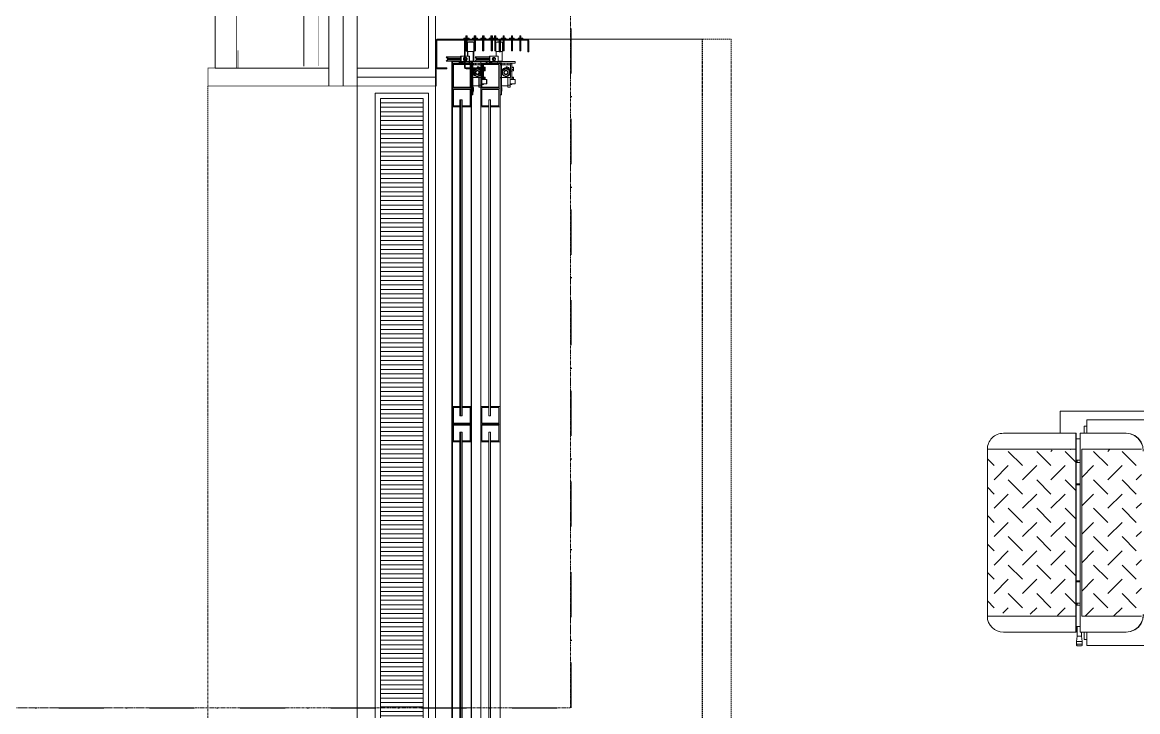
# Model space of a CAD drawing. Extents: x -1133 to 23780, y -1311 to 8245.
# Drawn here: x 1068.3 to 1382, y 3583.9 to 3777.9 of the extents above; entities that cross this region are included whole.
import ezdxf

# ---------------------------------------------------------------- set-up
doc = ezdxf.new("R2010")
doc.units = 0
doc.header["$MEASUREMENT"] = 0
for name, pattern in [('DASHDOT', [25.4, 12.7, -6.35, 0, -6.35]), ('DASHDOT2', [0.5, 0.25, -0.125, 0, -0.125]), ('DOT2', [0.125, 0, -0.125])]:
    doc.linetypes.add(name, pattern=pattern)
doc.layers.get('0').update_dxf_attribs({"color": 9, "lineweight": 9})
for name, color, linetype, lineweight in [('00', 9, 'Continuous', 9), ('06D', 9, 'Continuous', 9), ('10', 9, 'Continuous', 9), ('14', 9, 'Continuous', 9), ('15', 9, 'Continuous', 9), ('20', 9, 'DOT2', 9), ('24', 9, 'DASHDOT2', 9), ('32-ekipman', 9, 'Continuous', 9), ('33', 9, 'BATTING', 9), ('35', 9, 'Continuous', 9), ('40', 9, 'Continuous', 9), ('40B', 9, 'Continuous', 9), ('E-KABLO', 7, 'Continuous', 30)]:
    doc.layers.add(name, color=color, linetype=linetype, lineweight=lineweight)
doc.linetypes.add('BATTING', pattern='A,0.0001,-0.1,[134,ltypeshp.shx,S=0.1,R=0,X=-0.1,Y=0],-0.2,[134,ltypeshp.shx,S=0.1,R=180,X=0.1,Y=0],-0.1', length=0.4001)

# ---------------------------------------------------------------- blocks, each defined once
blk = doc.blocks.new('A$C0F1C398A')
for p, q in [((100.63, 20.5), (100.63, 505.5)), ((166.63, 28), (166.63, 498)), ((103.13, 28), (103.13, 181.93)), ((111.38, 43.37), (111.38, 26.58)), ((115.98, 41.9), (111.98, 37.9)), ((118.51, 43.37), (119.98, 41.9)), ((123.98, 41.9), (119.98, 37.9)), ((126.51, 43.37), (127.98, 41.9)), ((127.98, 37.9), (131.98, 41.9)), ((134.51, 43.37), (135.98, 41.9)), ((139.98, 41.9), (135.98, 37.9)), ((142.51, 43.37), (143.98, 41.9)), ((147.98, 41.9), (143.98, 37.9)), ((150.51, 43.37), (151.98, 41.9)), ((155.98, 41.9), (151.98, 37.9)), ((158.38, 26.58), (158.38, 43.37)), ((106.88, 26.13), (106.88, 38.93)), ((115.98, 37.9), (119.98, 33.9)), ((123.98, 37.9), (127.98, 33.9)), ((131.98, 37.9), (135.98, 33.9)), ((139.98, 37.9), (143.98, 33.9)), ((147.98, 37.9), (151.98, 33.9)), ((155.98, 37.9), (158.38, 35.49)), ((162.71, 40.21), (162.88, 38.93)), ((162.88, 38.93), (162.88, 26.13)), ((111.38, 34.49), (111.98, 33.9)), ((115.98, 33.9), (111.98, 29.9)), ((123.98, 33.9), (119.98, 29.9)), ((127.98, 29.9), (131.98, 33.9)), ((139.98, 33.9), (135.98, 29.9)), ((147.98, 33.9), (143.98, 29.9)), ((155.98, 33.9), (151.98, 29.9)), ((115.98, 29.9), (119.3, 26.58)), ((123.98, 29.9), (127.3, 26.58)), ((131.98, 29.9), (135.3, 26.58)), ((139.98, 29.9), (143.3, 26.58)), ((147.98, 29.9), (151.3, 26.58)), ((155.98, 29.9), (158.38, 27.49)), ((106.88, 28), (103.13, 28)), ((104.88, 27.2), (104.88, 28)), ((106.88, 27.2), (104.88, 27.2)), ((162.88, 26.13), (106.88, 26.13)), ((108.48, 26.13), (108.48, 25)), ((111.38, 26.58), (158.38, 26.58)), ((114.48, 26.13), (114.48, 25)), ((114.48, 25.3), (115.08, 25.3)), ((115.08, 26.13), (115.08, 25)), ((121.08, 26.13), (121.08, 25)), ((121.08, 25.3), (121.38, 25.3)), ((121.38, 26.13), (121.38, 25)), ((148.38, 26.13), (148.38, 25)), ((148.38, 25.3), (148.68, 25.3)), ((148.68, 25), (148.68, 26.13)), ((154.68, 25), (154.68, 26.13)), ((154.68, 25.3), (155.28, 25.3)), ((155.28, 26.13), (155.28, 25)), ((161.28, 26.13), (161.28, 25)), ((161.28, 25.3), (163.97, 25.3)), ((166.63, 28), (162.88, 28)), ((164.88, 27.2), (162.88, 27.2)), ((162.88, 26.51), (163.97, 26.51)), ((165.47, 26.7), (163.97, 26.51)), ((163.97, 25.3), (163.97, 26.51)), ((163.97, 25.3), (165.47, 25.1)), ((164.88, 28), (164.88, 27.2)), ((165.47, 26.7), (166.47, 26.7)), ((165.47, 25.1), (165.47, 26.7)), ((165.47, 25.1), (166.47, 25.1)), ((166.27, 26.5), (166.27, 25.3)), ((166.67, 25.3), (166.67, 26.5)), ((162.88, 25), (106.88, 25)), ((106.88, 25), (106.88, 24.92)), ((106.88, 25), (106.88, 4.5)), ((162.88, 24.9), (106.88, 24.9)), ((111.38, 24.9), (111.38, 0)), ((111.45, 23.29), (111.45, 23.35)), ((115.08, 25.01), (111.98, 21.9)), ((123.07, 25), (119.98, 21.9)), ((127.98, 21.9), (131.07, 25)), ((139.07, 25), (135.98, 21.9)), ((147.07, 25), (143.98, 21.9)), ((155.07, 25), (151.98, 21.9)), ((158.32, 23.35), (158.32, 23.29)), ((158.38, 0), (158.38, 24.9)), ((162.88, 25), (162.88, 24.92)), ((162.88, 4.5), (162.88, 24.9)), ((106.88, 20.5), (100.63, 20.5)), ((115.98, 21.9), (119.98, 17.9)), ((123.98, 21.9), (127.98, 17.9)), ((131.98, 21.9), (135.98, 17.9)), ((139.98, 21.9), (143.98, 17.9)), ((147.98, 21.9), (151.98, 17.9)), ((155.98, 21.9), (158.16, 19.72)), ((111.67, 18.21), (111.98, 17.9)), ((115.98, 17.9), (111.98, 13.9)), ((123.98, 17.9), (119.98, 13.9)), ((127.98, 13.9), (131.98, 17.9)), ((139.98, 17.9), (135.98, 13.9)), ((147.98, 17.9), (143.98, 13.9)), ((155.98, 17.9), (151.98, 13.9)), ((115.98, 13.9), (119.98, 9.9)), ((123.98, 13.9), (127.98, 9.9)), ((131.98, 13.9), (135.98, 9.9)), ((139.98, 13.9), (143.98, 9.9)), ((147.98, 13.9), (151.98, 9.9)), ((155.98, 13.9), (157.83, 12.05)), ((115.98, 9.9), (111.98, 5.9)), ((123.98, 9.9), (119.98, 5.9)), ((127.98, 5.9), (131.98, 9.9)), ((139.98, 9.9), (135.98, 5.9)), ((147.98, 9.9), (143.98, 5.9)), ((155.98, 9.9), (151.98, 5.9)), ((115.98, 5.9), (119.98, 1.9)), ((123.98, 5.9), (127.98, 1.9)), ((131.98, 5.9), (135.98, 1.9)), ((139.98, 5.9), (143.98, 1.9)), ((147.98, 5.9), (151.98, 1.9)), ((155.98, 5.9), (157.5, 4.38)), ((111.38, 0), (158.38, 0)), ((115.98, 1.9), (114.07, 0)), ((123.98, 1.9), (122.07, 0)), ((130.07, 0), (131.98, 1.9)), ((139.98, 1.9), (138.07, 0)), ((147.98, 1.9), (146.07, 0)), ((155.98, 1.9), (154.07, 0))]:
    blk.add_line(p, q)
for points in [[(157.88, 43.95), (159.18, 43.78), (160.38, 43.29), (161.42, 42.5), (162.21, 41.48), (162.71, 40.3), (162.88, 39.02)], [(106.88, 38.93), (107.05, 40.21), (107.55, 41.4), (108.35, 42.42), (109.38, 43.2), (110.59, 43.69), (111.88, 43.86)], [(106.88, 39.02), (107.05, 40.3), (107.55, 41.48), (108.35, 42.5), (109.38, 43.29), (110.59, 43.78)], [(157.88, 43.86), (159.18, 43.69), (160.38, 43.2), (161.42, 42.42), (162.21, 41.4), (162.71, 40.21)]]:
    blk.add_lwpolyline(points)
for centre, radius, start, end in [((166.47, 26.5), 0.2, 0, 180), ((166.47, 25.3), 0.2, 180, 0), ((111.38, 4.5), 4.5, 180, 270), ((158.38, 4.5), 4.5, 270, 0)]:
    blk.add_arc(centre, radius, start, end)
blk = doc.blocks.new('p-mek. tesisat-zemin')
at = {"layer": '40', "rotation": 270}
blk.add_blockref('A$C0F1C398A', (-16.5, 95.13), dxfattribs=at)
blk = doc.blocks.new('p-ızgara 1')
h = blk.add_hatch()
h.set_pattern_fill('ANSI31', color=256, scale=10, angle=225, style=0)
h.set_pattern_definition([(270, (-1308.5183, 1064.6868), (1.25, -4e-16), [])])
h.paths.add_polyline_path([(1.5, 13.5), (1.5, 1.5), (394.5, 1.5), (394.5, 13.5)])
for points in [[(0, 15), (0, 0), (396, 0), (396, 15)], [(1.5, 13.5), (1.5, 1.5), (394.5, 1.5), (394.5, 13.5)]]:
    blk.add_lwpolyline(points, close=True)
blk = doc.blocks.new('p-seksiyonel kapı profil')
for p, q in [((-13.26, 6.34), (-13.5, 6.34)), ((-13.5, 3.27), (-13.5, 6.34)), ((-13.5, 6.34), (-13.5, 5.67)), ((-13.5, 6.34), (-13.5, 6.34)), ((-13.26, 3.27), (-13.26, 6.34)), ((-13.02, 6.82), (-13.03, 6.82)), ((-13.02, 6.58), (-13.02, 6.82)), ((-13.02, 6.82), (4.13, 6.82)), ((-13.02, 6.58), (4.13, 6.58)), ((-11.79, 6.84), (-11.79, 7.08)), ((-11.25, 7.08), (-11.79, 7.08)), ((-11.79, 6.84), (-11.28, 6.84)), ((-11.28, 7.76), (-11.28, 7.08)), ((-11.28, 7.76), (-11.25, 7.76)), ((-11.25, 7.76), (-10.99, 7.76)), ((-11.25, 7.53), (-11.25, 7.76)), ((-11.25, 7.53), (-10.99, 7.53)), ((-11.25, 6.82), (-11.25, 7.53)), ((-11.25, 6.58), (-11.25, 3.51)), ((-11.01, 6.58), (-11.01, 3.51)), ((-10.99, 7.53), (-10.99, 7.76)), ((-10.99, 7.53), (-10.99, 6.84)), ((-10.71, 7.08), (-10.99, 7.08)), ((-10.71, 6.84), (-10.99, 6.84)), ((-10.71, 6.84), (-10.71, 7.08)), ((-10.71, 7.08), (-10.48, 7.08)), ((-10.71, 6.84), (-10.48, 6.84)), ((-10.48, 7.08), (-10.48, 6.84)), ((-9.42, 6.84), (-9.42, 7.08)), ((-8.89, 7.08), (-9.42, 7.08)), ((-9.42, 6.84), (-8.92, 6.84)), ((-8.92, 7.76), (-8.92, 7.08)), ((-8.92, 7.76), (-8.89, 7.76)), ((-8.89, 7.76), (-8.62, 7.76)), ((-8.89, 7.53), (-8.89, 7.76)), ((-8.89, 7.53), (-8.62, 7.53)), ((-8.89, 6.82), (-8.89, 7.53)), ((-8.89, 6.58), (-8.89, 3.51)), ((-8.65, 6.58), (-8.65, 3.51)), ((-8.62, 7.53), (-8.62, 7.76)), ((-8.62, 7.53), (-8.62, 6.84)), ((-8.35, 7.08), (-8.62, 7.08)), ((-8.35, 6.84), (-8.62, 6.84)), ((-8.35, 6.84), (-8.35, 7.08)), ((-8.35, 7.08), (-8.12, 7.08)), ((-8.35, 6.84), (-8.12, 6.84)), ((-8.12, 7.08), (-8.12, 6.84)), ((-7.06, 6.84), (-7.06, 7.08)), ((-6.53, 7.08), (-7.06, 7.08)), ((-7.06, 6.84), (-6.56, 6.84)), ((-6.56, 7.76), (-6.56, 7.08)), ((-6.56, 7.76), (-6.53, 7.76)), ((-6.53, 7.76), (-6.26, 7.76)), ((-6.53, 7.53), (-6.53, 7.76)), ((-6.53, 7.53), (-6.26, 7.53)), ((-6.53, 6.82), (-6.53, 7.53)), ((-6.53, 6.58), (-6.53, 3.51)), ((-6.29, 6.58), (-6.29, 3.51)), ((-6.26, 7.53), (-6.26, 7.76)), ((-6.26, 7.53), (-6.26, 6.84)), ((-5.99, 7.08), (-6.26, 7.08)), ((-5.99, 6.84), (-6.26, 6.84)), ((-5.99, 6.84), (-5.99, 7.08)), ((-5.99, 7.08), (-5.76, 7.08)), ((-5.99, 6.84), (-5.76, 6.84)), ((-5.76, 7.08), (-5.76, 6.84)), ((-4.7, 6.84), (-4.7, 7.08)), ((-4.16, 7.08), (-4.7, 7.08)), ((-4.7, 6.84), (-4.19, 6.84)), ((-4.19, 7.76), (-4.19, 7.08)), ((-4.19, 7.76), (-4.16, 7.76)), ((-4.16, 7.76), (-3.9, 7.76)), ((-4.16, 7.53), (-4.16, 7.76)), ((-4.16, 7.53), (-3.9, 7.53)), ((-4.16, 6.82), (-4.16, 7.53)), ((-4.16, 6.58), (-4.16, 3.51)), ((-3.93, 6.58), (-3.93, 3.51)), ((-3.9, 7.53), (-3.9, 7.76)), ((-3.9, 7.53), (-3.9, 6.84)), ((-3.63, 7.08), (-3.9, 7.08)), ((-3.63, 6.84), (-3.9, 6.84)), ((-3.63, 6.84), (-3.63, 7.08)), ((-3.63, 7.08), (-3.39, 7.08)), ((-3.63, 6.84), (-3.39, 6.84)), ((-3.39, 7.08), (-3.39, 6.84)), ((4.13, 6.58), (4.13, 6.82)), ((4.37, 6.34), (4.6, 6.34)), ((4.37, 6.34), (4.37, -1.04)), ((4.6, 6.34), (4.6, -1.04)), ((-13.5, 5.67), (-13.5, 5.49)), ((-13.5, 5.67), (-13.5, 5.67)), ((-13.5, 5.49), (-13.5, 5.49)), ((-13.26, 3.27), (-13.5, 3.27)), ((-11.01, 3.51), (-11.25, 3.51)), ((-8.65, 3.51), (-8.89, 3.51)), ((-6.29, 3.51), (-6.53, 3.51)), ((-6.14, 5.99), (-6.14, 3.39)), ((-6.14, 5.99), (-4.25, 5.99)), ((-6.14, 3.39), (-4.25, 3.39)), ((-6.03, 3.39), (-6.03, 0.6)), ((-5.67, 6.04), (-5.72, 5.99)), ((-5.67, 6.04), (-5.53, 6.04)), ((-5.53, 6.04), (-4.73, 6.04)), ((-4.68, 5.99), (-4.73, 6.04)), ((-4.37, 2.07), (-4.37, 3.39)), ((-4.25, 3.39), (-4.25, 5.99)), ((-3.93, 3.51), (-4.16, 3.51)), ((-9.63, 0.12), (-9.63, 0.59)), ((-9.63, 0.59), (-5.32, 0.59)), ((-9.63, 0.12), (-5.85, 0.12)), ((-6.03, 0.6), (-5.77, 0.6)), ((-5.85, -0.36), (-5.85, 0.12)), ((-5.82, 0.15), (-5.82, -0.36)), ((-5.79, 0.6), (-5.79, 0.59)), ((-5.79, 0.12), (-5.79, 0.15)), ((-5.79, 0.12), (-5.32, 0.12)), ((-5.79, -0.13), (-5.79, 0.12)), ((-5.77, 0.6), (-4.85, 0.6)), ((-5.06, 0), (-5.41, 0)), ((-5.32, 0.12), (-5.32, 0.59)), ((-4.85, 0.59), (-5.32, 0.59)), ((-5.32, 0.12), (-5.32, 0)), ((-5.32, 0.12), (-0.24, 0.12)), ((-4.89, 0), (-5.06, 0)), ((-4.83, 0), (-4.89, 0)), ((-4.85, 2.07), (-4.85, 0.59)), ((-4.85, 2.07), (-2.52, 2.07)), ((-4.85, 0.59), (-3.19, 0.59)), ((-4.85, 0.59), (-4.85, 0.47)), ((-4.85, 0.47), (-3.19, 0.47)), ((-4.84, 0.4), (-4.85, 0.47)), ((-4.84, 0.34), (-4.84, 0.4)), ((-4.83, 0.28), (-4.84, 0.34)), ((-4.83, 0.22), (-4.83, 0.28)), ((-4.82, 0.18), (-4.83, 0.22)), ((-4.81, 0), (-4.83, 0)), ((-4.81, 0.15), (-4.82, 0.18)), ((-4.8, 0.12), (-4.81, 0.15)), ((-4.55, 0), (-4.81, 0)), ((-4.78, 0.12), (-4.8, 0.12)), ((-4.53, 0), (-4.55, 0)), ((-4.47, 0), (-4.53, 0)), ((-3.36, 0), (-4.47, 0)), ((-4.13, 1.38), (-4.15, 1.24)), ((-4.15, 1.24), (-4.13, 1.1)), ((-4.07, 1.51), (-4.13, 1.38)), ((-4.13, 1.1), (-4.07, 0.97)), ((-3.97, 1.61), (-4.07, 1.51)), ((-4.04, 1.38), (-4.07, 1.24)), ((-4.07, 1.24), (-4.04, 1.1)), ((-4.07, 0.97), (-3.97, 0.87)), ((-3.98, 1.51), (-4.04, 1.38)), ((-4.04, 1.1), (-3.98, 0.97)), ((-3.89, 1.61), (-3.98, 1.51)), ((-3.98, 0.97), (-3.89, 0.87)), ((-3.85, 1.68), (-3.97, 1.61)), ((-3.97, 0.87), (-3.85, 0.8)), ((-3.77, 1.68), (-3.89, 1.61)), ((-3.89, 0.87), (-3.77, 0.8)), ((-3.72, 1.71), (-3.85, 1.68)), ((-3.85, 0.8), (-3.72, 0.77)), ((-3.84, 1.65), (-3.63, 1.44)), ((-3.63, 1.04), (-3.83, 0.83)), ((-3.64, 1.71), (-3.77, 1.68)), ((-3.77, 0.8), (-3.64, 0.77)), ((-3.58, 1.7), (-3.72, 1.71)), ((-3.72, 0.77), (-3.58, 0.78)), ((-3.26, 1.44), (-3.63, 1.44)), ((-3.26, 1.04), (-3.63, 1.04)), ((-3.45, 1.65), (-3.58, 1.7)), ((-3.58, 0.78), (-3.45, 0.83)), ((-3.22, 1.24), (-3.55, 1.24)), ((-3.34, 1.56), (-3.45, 1.65)), ((-3.45, 0.83), (-3.34, 0.92)), ((-3.23, 0), (-3.36, 0)), ((-3.26, 1.45), (-3.34, 1.56)), ((-3.34, 0.92), (-3.26, 1.04)), ((-3.22, 1.31), (-3.26, 1.45)), ((-3.26, 1.04), (-3.22, 1.17)), ((-3.13, 0), (-3.23, 0)), ((-3.22, 1.17), (-3.22, 1.31)), ((-3.19, 0.59), (-2.52, 0.59)), ((-3.19, 0.59), (-3.19, 0.47)), ((-3.19, 0.47), (-3.16, 0.41)), ((-3.16, 0.41), (-3.07, 0.35)), ((-2.71, 0), (-3.13, 0)), ((-3.07, 0.35), (-2.93, 0.3)), ((-2.93, 0.3), (-2.74, 0.25)), ((-2.74, 0.25), (-2.5, 0.21)), ((-2.29, 0), (-2.71, 0)), ((-2.52, 2.07), (-2.52, 0.59)), ((-2.52, 2.07), (-2.44, 2.07)), ((-2.52, 0.59), (-2.5, 0.59)), ((-2.44, 0.59), (-2.5, 0.59)), ((-2.5, 0.59), (-2.5, 0.21)), ((-2.5, 0.21), (-2.49, 0.17)), ((-2.49, 0.17), (-2.48, 0.14)), ((-2.48, 0.14), (-2.46, 0.12)), ((-2.46, 0.12), (-2.45, 0.12)), ((-2.44, 2.07), (-2.44, 0.59)), ((1.61, 1.83), (-2.44, 1.83)), ((1.62, 1.8), (-2.44, 1.8)), ((1.27, 1.44), (-2.44, 1.44)), ((1.18, 1.24), (-2.44, 1.24)), ((1.26, 1.04), (-2.44, 1.04)), ((1.62, 0.68), (-2.44, 0.68)), ((1.61, 0.65), (-2.44, 0.65)), ((-2.44, 0.59), (-2.44, 0.12)), ((-2.01, 0.59), (-2.44, 0.59)), ((-2.19, 0), (-2.29, 0)), ((-2.06, 0), (-2.19, 0)), ((-1.64, 0), (-2.06, 0)), ((-2.01, 0.59), (-2.01, 0.12)), ((-2.01, 0.59), (0, 0.59)), ((-1.69, 0.65), (-1.74, 0.59)), ((-1.53, 0), (-1.64, 0)), ((-0.95, 0), (-1.53, 0)), ((-0.89, 0), (-0.95, 0)), ((-0.87, 0), (-0.89, 0)), ((-0.6, 0), (-0.87, 0)), ((-0.62, 0.59), (-0.68, 0.65)), ((-0.58, 0), (-0.6, 0)), ((-0.52, 0), (-0.58, 0)), ((-0.36, 0), (-0.52, 0)), ((0, 0), (-0.36, 0)), ((-0.24, 0.12), (-0.24, 0)), ((-0.24, 0.12), (0, 0.12)), ((0, 0.12), (0, 0.59)), ((0, 0), (0, 0)), ((1.62, 0.68), (1.26, 1.04)), ((1.27, 1.44), (1.62, 1.8)), ((-9.19, -1.11), (-9.22, -1.11)), ((-9.22, -1.18), (-9.22, -1.11)), ((-9.22, -1.18), (-9.19, -1.12)), ((-9.22, -1.2), (-9.22, -1.18)), ((-9.19, -1.41), (-9.22, -1.2)), ((-9.22, -1.65), (-9.22, -1.2)), ((-9.22, -1.65), (-9.19, -1.42)), ((-9.22, -1.68), (-9.22, -1.65)), ((-9.19, -1.88), (-9.22, -1.68)), ((-9.22, -2.05), (-9.22, -1.68)), ((-9.22, -2.05), (-9.19, -1.88)), ((-9.2, -2.05), (-9.22, -2.06)), ((-9.22, -2.06), (-9.22, -2.05)), ((-9.19, -1.07), (-9.19, -1.12)), ((-9.19, -1.07), (-8.74, -1.07)), ((-9.19, -1.12), (-9.19, -1.11)), ((-9.19, -1.12), (-9.19, -1.16)), ((-9.19, -1.16), (-9.19, -1.42)), ((-9.19, -1.16), (-8.74, -1.16)), ((-9.19, -1.42), (-9.19, -1.41)), ((-9.19, -1.42), (-9.19, -1.67)), ((-9.19, -1.67), (-8.74, -1.67)), ((-9.19, -1.67), (-9.19, -1.88)), ((-9.19, -2.09), (-9.19, -1.88)), ((-9.19, -1.88), (-9.19, -1.88)), ((-9.19, -2.09), (-8.74, -2.09)), ((-8.74, -0.14), (-8.27, -0.14)), ((-8.74, -2.18), (-8.74, -0.14)), ((-8.74, -4.56), (-8.74, -2.18)), ((-8.74, -2.18), (-8.39, -2.18)), ((-8.39, -0.36), (-5.79, -0.36)), ((-8.39, -0.36), (-8.39, -0.4)), ((-8.39, -3.93), (-8.39, -0.4)), ((-8.39, -0.4), (-5.79, -0.4)), ((-8.28, -1.86), (-8.31, -2.07)), ((-8.31, -2.07), (-8.31, -2.16)), ((-8.28, -2.14), (-8.31, -2.35)), ((-8.31, -2.35), (-8.31, -2.56)), ((-8.31, -2.56), (-8.29, -2.67)), ((-8.21, -1.66), (-8.28, -1.86)), ((-8.21, -1.94), (-8.28, -2.14)), ((-8.28, -2.72), (-8.28, -2.71)), ((-8.22, -2.92), (-8.28, -2.72)), ((-8.27, -0.36), (-8.27, -0.14)), ((-8.13, -2.35), (-8.24, -2.6)), ((-8.24, -2.67), (-8.13, -2.41)), ((-8.24, -2.67), (-8.24, -2.6)), ((-8.16, -2.79), (-8.24, -2.67)), ((-8, -3.26), (-8.22, -2.92)), ((-8.1, -1.47), (-8.21, -1.66)), ((-8.1, -1.75), (-8.21, -1.94)), ((-8.21, -2.45), (-8.19, -2.24)), ((-8.21, -2.48), (-8.19, -2.27)), ((-8.21, -2.45), (-8.21, -2.48)), ((-8.19, -2.24), (-8.13, -2.03)), ((-8.19, -2.27), (-8.13, -2.06)), ((-8.13, -2.91), (-8.17, -2.77)), ((-7.91, -3.15), (-8.16, -2.79)), ((-8.13, -2.03), (-8.02, -1.83)), ((-8.13, -2.06), (-8.02, -1.86)), ((-8.02, -2.1), (-8.13, -2.35)), ((-8.13, -2.41), (-8, -2.15)), ((-8.02, -3.11), (-8.13, -2.91)), ((-7.96, -1.31), (-8.1, -1.47)), ((-7.96, -1.59), (-8.1, -1.75)), ((-8.09, -2.53), (-8.08, -2.4)), ((-8.09, -2.66), (-8.09, -2.53)), ((-8.07, -2.79), (-8.09, -2.66)), ((-8.08, -2.4), (-8.05, -2.27)), ((-8.03, -2.91), (-8.07, -2.79)), ((-8.05, -2.27), (-8, -2.15)), ((-7.98, -3.03), (-8.03, -2.91)), ((-8.02, -1.83), (-7.88, -1.66)), ((-8.02, -1.86), (-7.88, -1.69)), ((-8, -2.07), (-8.02, -2.1)), ((-7.88, -3.27), (-8.02, -3.11)), ((-7.88, -1.8), (-8, -2.07)), ((-8, -2.15), (-7.94, -2.03)), ((-8, -2.15), (-7.99, -2.11)), ((-7.99, -2.11), (-7.87, -1.87)), ((-7.91, -3.15), (-7.98, -3.03)), ((-7.8, -1.17), (-7.96, -1.31)), ((-7.8, -1.45), (-7.96, -1.59)), ((-7.94, -2.03), (-7.86, -1.93)), ((-7.76, -1.55), (-7.88, -1.8)), ((-7.88, -1.66), (-7.78, -1.57)), ((-7.88, -1.69), (-7.81, -1.63)), ((-7.87, -1.87), (-7.76, -1.62)), ((-7.86, -1.93), (-7.77, -1.83)), ((-7.62, -1.06), (-7.8, -1.17)), ((-7.62, -1.34), (-7.8, -1.45)), ((-7.77, -1.83), (-7.67, -1.75)), ((-7.49, -1.52), (-7.76, -1.55)), ((-7.76, -1.62), (-7.76, -1.55)), ((-7.76, -1.62), (-7.48, -1.6)), ((-7.74, -1.54), (-7.71, -1.52)), ((-7.71, -1.52), (-7.52, -1.42)), ((-7.68, -2.57), (-7.66, -2.41)), ((-7.67, -2.53), (-7.68, -2.49)), ((-7.67, -2.6), (-7.68, -2.52)), ((-7.66, -2.64), (-7.68, -2.52)), ((-7.66, -2.73), (-7.68, -2.57)), ((-7.67, -1.53), (-7.52, -1.45)), ((-7.67, -1.75), (-7.56, -1.68)), ((-7.62, -2.68), (-7.67, -2.53)), ((-7.62, -2.75), (-7.67, -2.6)), ((-7.66, -2.41), (-7.6, -2.26)), ((-7.59, -2.79), (-7.66, -2.64)), ((-7.59, -2.87), (-7.66, -2.73)), ((-7.42, -0.99), (-7.62, -1.06)), ((-7.42, -1.27), (-7.62, -1.34)), ((-7.62, -2.67), (-7.55, -2.73)), ((-7.52, -2.82), (-7.62, -2.68)), ((-7.52, -2.88), (-7.62, -2.75)), ((-7.6, -2.26), (-7.49, -2.14)), ((-7.59, -0.1), (-7.59, -0.36)), ((-7.59, -2.26), (-7.59, -2.53)), ((-7.54, -2.32), (-7.59, -2.46)), ((-7.59, -2.46), (-7.59, -2.61)), ((-7.59, -2.53), (-7.59, -2.7)), ((-7.59, -2.61), (-7.54, -2.75)), ((-7.49, -2.91), (-7.59, -2.79)), ((-7.49, -3), (-7.59, -2.87)), ((-7.57, -2.76), (-7.53, -2.79)), ((-7.56, -1.68), (-7.44, -1.63)), ((-7.46, -2.19), (-7.54, -2.32)), ((-7.54, -2.75), (-7.46, -2.87)), ((-7.53, -2.79), (-7.52, -2.8)), ((-7.52, -1.42), (-7.31, -1.36)), ((-7.52, -1.45), (-7.31, -1.39)), ((-7.45, -2.89), (-7.52, -2.82)), ((-7.4, -2.98), (-7.52, -2.88)), ((-7.22, -1.49), (-7.49, -1.52)), ((-7.49, -2.14), (-7.36, -2.04)), ((-7.36, -3.01), (-7.49, -2.91)), ((-7.36, -3.09), (-7.49, -3)), ((-7.48, -1.6), (-7.18, -1.57)), ((-7.34, -2.1), (-7.46, -2.19)), ((-7.46, -2.87), (-7.34, -2.97)), ((-7.44, -1.63), (-7.31, -1.59)), ((-7.21, -0.95), (-7.42, -0.99)), ((-7.21, -1.23), (-7.42, -1.27)), ((-7.25, -3.05), (-7.4, -2.98)), ((-7.36, -2.04), (-7.21, -1.99)), ((-7.21, -3.06), (-7.36, -3.01)), ((-7.21, -3.14), (-7.36, -3.09)), ((-7.2, -2.05), (-7.34, -2.1)), ((-7.34, -2.97), (-7.2, -3.02)), ((-7.31, -1.36), (-7.09, -1.33)), ((-7.31, -1.39), (-7.09, -1.37)), ((-7.31, -1.59), (-7.18, -1.57)), ((-7.09, -3.07), (-7.25, -3.05)), ((-7.18, -1.49), (-7.22, -1.49)), ((-7.13, -0.95), (-7.21, -0.95)), ((-6.99, -1.23), (-7.21, -1.23)), ((-7.21, -1.99), (-7.05, -1.98)), ((-7.05, -3.07), (-7.21, -3.06)), ((-7.05, -2.03), (-7.2, -2.05)), ((-7.2, -3.02), (-7.05, -3.03)), ((-6.89, -1.46), (-7.18, -1.49)), ((-7.18, -1.57), (-7.14, -1.57)), ((-7.18, -1.57), (-7.05, -1.57)), ((-7.14, -1.57), (-6.87, -1.54)), ((-7.09, -0.96), (-7.09, -0.94)), ((-7.09, -1.33), (-6.87, -1.36)), ((-7.09, -1.37), (-6.87, -1.39)), ((-6.93, -3.05), (-7.09, -3.07)), ((-7.05, -1.57), (-6.92, -1.58)), ((-7.05, -1.98), (-6.89, -2.01)), ((-6.91, -2.07), (-7.05, -2.03)), ((-7.05, -3.03), (-6.91, -3)), ((-6.89, -3.04), (-7.05, -3.07)), ((-6.89, -3.12), (-7.05, -3.15)), ((-6.78, -1.26), (-6.99, -1.23)), ((-6.79, -2.99), (-6.93, -3.05)), ((-6.92, -1.58), (-6.79, -1.61)), ((-6.78, -2.14), (-6.91, -2.07)), ((-6.91, -3), (-6.78, -2.92)), ((-6.61, -1.44), (-6.89, -1.46)), ((-6.89, -2.01), (-6.75, -2.08)), ((-6.75, -2.96), (-6.89, -3.04)), ((-6.75, -3.05), (-6.89, -3.12)), ((-6.87, -1.36), (-6.66, -1.42)), ((-6.87, -1.39), (-6.71, -1.43)), ((-6.87, -1.54), (-6.61, -1.51)), ((-6.79, -1.61), (-6.67, -1.66)), ((-6.66, -2.89), (-6.79, -2.99)), ((-6.58, -1.33), (-6.78, -1.26)), ((-6.67, -2.25), (-6.78, -2.14)), ((-6.78, -2.92), (-6.67, -2.82)), ((-6.75, -2.08), (-6.63, -2.19)), ((-6.63, -2.85), (-6.75, -2.96)), ((-6.63, -2.94), (-6.75, -3.05)), ((-6.66, -2.82), (-6.73, -2.89)), ((-6.67, -1.66), (-6.56, -1.72)), ((-6.61, -2.39), (-6.67, -2.25)), ((-6.67, -2.82), (-6.61, -2.68)), ((-6.66, -1.42), (-6.64, -1.43)), ((-6.57, -2.69), (-6.66, -2.82)), ((-6.66, -2.8), (-6.61, -2.76)), ((-6.57, -2.76), (-6.66, -2.89)), ((-6.63, -2.19), (-6.55, -2.33)), ((-6.63, -2.73), (-6.56, -2.67)), ((-6.55, -2.72), (-6.63, -2.85)), ((-6.55, -2.8), (-6.63, -2.94)), ((-6.61, -1.51), (-6.61, -1.44)), ((-6.52, -1.56), (-6.61, -1.44)), ((-6.61, -1.51), (-6.52, -1.63)), ((-6.59, -2.53), (-6.61, -2.39)), ((-6.61, -2.68), (-6.59, -2.53)), ((-6.59, -0.36), (-6.59, -0.1)), ((-6.59, -2.53), (-6.59, -2.26)), ((-6.59, -2.7), (-6.59, -2.53)), ((-6.39, -1.44), (-6.58, -1.33)), ((-6.58, -1.45), (-6.47, -1.52)), ((-6.51, -2.54), (-6.57, -2.69)), ((-6.51, -2.61), (-6.57, -2.76)), ((-6.56, -1.72), (-6.45, -1.8)), ((-6.55, -1.5), (-6.47, -1.55)), ((-6.55, -2.33), (-6.5, -2.48)), ((-6.5, -2.56), (-6.55, -2.72)), ((-6.5, -2.64), (-6.55, -2.8)), ((-6.27, -1.9), (-6.52, -1.56)), ((-6.52, -1.63), (-6.27, -1.99)), ((-6.5, -2.49), (-6.51, -2.54)), ((-6.5, -2.52), (-6.51, -2.61)), ((-6.5, -2.48), (-6.5, -2.64)), ((-6.5, -2.52), (-6.5, -2.56)), ((-6.47, -1.52), (-6.3, -1.66)), ((-6.47, -1.55), (-6.3, -1.69)), ((-6.45, -1.8), (-6.35, -1.89)), ((-6.23, -1.57), (-6.39, -1.44)), ((-6.35, -1.89), (-6.27, -1.99)), ((-6.24, -3.1), (-6.32, -3.2)), ((-6.19, -3.02), (-6.31, -3.26)), ((-6.3, -1.66), (-6.16, -1.83)), ((-6.3, -1.69), (-6.16, -1.86)), ((-6.16, -3.1), (-6.29, -3.27)), ((-6.18, -2.03), (-6.27, -1.9)), ((-6.27, -1.99), (-6.18, -2.11)), ((-6.27, -1.99), (-6.2, -2.1)), ((-6.18, -2.98), (-6.24, -3.1)), ((-6.09, -1.74), (-6.23, -1.57)), ((-6.2, -2.1), (-6.15, -2.22)), ((-6.18, -2.98), (-6.19, -3.02)), ((-5.94, -2.38), (-6.18, -2.03)), ((-6.18, -2.11), (-5.94, -2.45)), ((-6.05, -2.71), (-6.18, -2.98)), ((-6.13, -2.86), (-6.18, -2.98)), ((-6.17, -3.24), (-6.08, -3.13)), ((-6.16, -1.83), (-6.05, -2.02)), ((-6.16, -1.86), (-6.05, -2.05)), ((-6.05, -2.91), (-6.16, -3.1)), ((-6.15, -2.22), (-6.11, -2.34)), ((-6.1, -2.73), (-6.13, -2.86)), ((-6.11, -2.34), (-6.09, -2.47)), ((-6.09, -2.6), (-6.1, -2.73)), ((-5.98, -1.92), (-6.09, -1.74)), ((-6.09, -2.47), (-6.09, -2.6)), ((-6.08, -3.13), (-5.97, -2.95)), ((-6.05, -2.02), (-5.99, -2.23)), ((-6.05, -2.05), (-5.99, -2.26)), ((-5.94, -2.45), (-6.05, -2.71)), ((-5.99, -2.7), (-6.05, -2.91)), ((-5.99, -2.23), (-5.98, -2.29)), ((-5.99, -2.26), (-5.98, -2.29)), ((-5.97, -2.55), (-5.99, -2.7)), ((-5.91, -2.12), (-5.98, -1.92)), ((-5.97, -2.95), (-5.9, -2.74)), ((-5.94, -2.45), (-5.94, -2.38)), ((-5.92, -0.36), (-5.92, -0.09)), ((-5.87, -2.33), (-5.91, -2.12)), ((-5.85, -0.07), (-5.9, -0.07)), ((-5.9, -0.07), (-5.9, -0.36)), ((-5.9, -2.74), (-5.87, -2.53)), ((-5.86, -2.44), (-5.87, -2.33)), ((-5.87, -2.53), (-5.86, -2.44)), ((-5.79, -0.29), (-5.79, -0.13)), ((-5.79, -0.13), (-5.41, -0.13)), ((-5.79, -0.13), (-5.79, -0.16)), ((-5.79, -0.31), (-5.41, -0.31)), ((-5.79, -0.32), (-5.79, -0.36)), ((-5.79, -0.36), (-5.79, -0.4)), ((-5.79, -0.36), (-5.41, -0.36)), ((-5.79, -3.93), (-5.79, -0.4)), ((-5.7, -0.4), (-5.79, -0.4)), ((-5.61, -0.39), (-5.7, -0.4)), ((-5.53, -0.39), (-5.61, -0.39)), ((-5.46, -0.38), (-5.53, -0.39)), ((-5.41, -0.38), (-5.46, -0.38)), ((1.59, -1.51), (1.59, -1.27)), ((4.13, -1.27), (1.59, -1.27)), ((4.13, -1.51), (1.59, -1.51)), ((4.13, -1.27), (4.13, -1.51)), ((4.37, -1.04), (4.6, -1.04)), ((-8.27, -4.56), (-9.69, -4.56)), ((-9.69, -5.74), (-9.69, -4.56)), ((-9.69, -5.74), (-8.27, -5.74)), ((-9.19, -4), (-9.22, -3.94)), ((-9.22, -4.12), (-9.22, -3.94)), ((-9.22, -4.12), (-9.19, -4)), ((-9.22, -4.14), (-9.22, -4.12)), ((-9.19, -4.37), (-9.22, -4.14)), ((-9.22, -4.56), (-9.22, -4.14)), ((-9.21, -4.56), (-9.19, -4.37)), ((-9.19, -3.9), (-9.19, -4)), ((-9.19, -3.9), (-8.74, -3.9)), ((-9.19, -4), (-9.19, -4.1)), ((-9.19, -4), (-9.19, -4)), ((-9.19, -4.1), (-9.19, -4.37)), ((-9.19, -4.1), (-8.74, -4.1)), ((-9.19, -4.37), (-9.19, -4.56)), ((-9.19, -4.37), (-9.19, -4.37)), ((-8.74, -5.88), (-8.74, -5.74)), ((-8.74, -5.88), (-8.27, -5.88)), ((-8.39, -3.93), (-5.79, -3.93)), ((-8.27, -3.93), (-8.27, -6.14)), ((-7.56, -6.14), (-8.27, -6.14)), ((-8.27, -6.14), (-8.27, -6.63)), ((-7.68, -3.51), (-8, -3.26)), ((-7.83, -3.25), (-7.91, -3.15)), ((-7.82, -3.27), (-7.91, -3.15)), ((-7.77, -3.38), (-7.88, -3.27)), ((-7.73, -3.34), (-7.83, -3.25)), ((-7.57, -3.61), (-7.82, -3.27)), ((-7.62, -3.41), (-7.73, -3.34)), ((-7.63, -3.53), (-7.68, -3.51)), ((-7.51, -3.48), (-7.62, -3.41)), ((-7.3, -3.59), (-7.57, -3.61)), ((-7.56, -3.93), (-7.56, -6.14)), ((-5.79, -3.97), (-7.56, -3.97)), ((-7.56, -6.14), (-7.56, -6.63)), ((-7.38, -3.52), (-7.51, -3.48)), ((-7.29, -3.65), (-7.43, -3.6)), ((-7.26, -3.55), (-7.38, -3.52)), ((-7.04, -3.57), (-7.3, -3.59)), ((-6.88, -3.64), (-7.29, -3.65)), ((-7.13, -3.57), (-7.26, -3.55)), ((-7.09, -3.6), (-7.24, -3.59)), ((-7.05, -3.15), (-7.21, -3.14)), ((-7, -3.56), (-7.13, -3.57)), ((-6.87, -3.58), (-7.09, -3.6)), ((-7, -3.56), (-7.04, -3.57)), ((-6.7, -3.53), (-7, -3.56)), ((-6.87, -3.54), (-7, -3.56)), ((-6.51, -3.51), (-6.88, -3.64)), ((-6.74, -3.5), (-6.87, -3.54)), ((-6.72, -3.54), (-6.87, -3.58)), ((-6.62, -3.45), (-6.74, -3.5)), ((-6.42, -3.5), (-6.7, -3.53)), ((-6.51, -3.38), (-6.62, -3.45)), ((-6.41, -3.3), (-6.51, -3.38)), ((-6.31, -3.26), (-6.42, -3.5)), ((-6.32, -3.2), (-6.41, -3.3)), ((-6.18, -3.25), (-6.37, -3.41)), ((-5.79, -3.93), (-5.7, -3.93)), ((-5.79, -3.93), (-5.79, -4.01)), ((-5.79, -8.86), (-5.79, -4.01)), ((-5.79, -4.01), (-5.41, -4.01)), ((-5.7, -3.93), (-5.61, -3.92)), ((-5.61, -3.92), (-5.53, -3.92)), ((-5.53, -3.92), (-5.46, -3.91)), ((-5.46, -3.91), (-5.41, -3.91)), ((-7.56, -6.63), (-8.27, -6.63)), ((-7.56, -6.33), (-5.79, -6.33)), ((-5.92, -7.82), (-5.92, -6.82)), ((-5.85, -6.81), (-5.9, -6.81)), ((-5.9, -6.81), (-5.9, -7.84)), ((-5.9, -7.84), (-5.85, -7.84)), ((-5.85, -8.04), (-5.85, -6.61)), ((-5.82, -6.58), (-5.82, -8.07)), ((-5.79, -8.86), (-5.41, -8.86))]:
    blk.add_line(p, q)
for centre, radius, start, end in [((-13.02, 6.34), 0.473, 90, 180), ((-13.03, 6.34), 0.473, 90, 180), ((-13.02, 6.34), 0.236, 90, 180), ((-11.28, 6.81), 0.0295, 11.537, 90), ((-10.99, 6.81), 0.0295, 90, 168.463), ((-8.92, 6.81), 0.0295, 11.537, 90), ((-8.62, 6.81), 0.0295, 90, 168.463), ((-6.56, 6.81), 0.0295, 11.537, 90), ((-6.26, 6.81), 0.0295, 90, 168.463), ((-4.19, 6.81), 0.0295, 11.537, 90), ((-3.9, 6.81), 0.0295, 90, 168.463), ((4.13, 6.34), 0.473, 0, 90), ((4.13, 6.34), 0.236, 0, 90), ((-7.09, -0.1), 0.502, 153.6489, 180), ((-7.09, -0.1), 0.502, 0, 26.3511), ((-5.82, 0.12), 0.0295, 90, 180), ((-5.32, 0.12), 0.472, 90, 180), ((-3.84, 1.24), 0.295, 0.8144, 45), ((-3.84, 1.24), 0.295, 315.6236, 359.6289), ((1.47, 1.24), 0.295, 135, 179.1856), ((1.47, 1.24), 0.295, 180.3711, 224.3764), ((-5.9, -0.09), 0.0177, 90, 180), ((4.13, -1.04), 0.473, 270, 0), ((4.13, -1.04), 0.236, 270, 0), ((-5.9, -6.82), 0.0177, 90, 180), ((-5.9, -7.82), 0.0177, 180, 270), ((-5.82, -6.61), 0.0295, 90, 180), ((-5.82, -8.04), 0.0295, 180, 270)]:
    blk.add_arc(centre, radius, start, end)
blk = doc.blocks.new('p-seksiyonel-5851')
at = {"layer": '06D'}
for points in [[(-13.45, 2.7), (-297.66, 2.7)], [(-13.35, -2.7), (-297.66, -2.7)]]:
    blk.add_lwpolyline(points, dxfattribs=at)
at = {"layer": '10'}
for points in [[(-309.86, -2.7), (-309.86, 2.7), (-302.86, 2.7), (-302.86, -2.7), (-309.86, -2.7)], [(-297.66, -0.05), (-297.66, -2.7), (-302.86, -2.7), (-302.86, 2.7), (-297.66, 2.7), (-297.66, 0.45)], [(-297.96, -0.05), (-297.96, -2.4), (-302.56, -2.4), (-302.56, 2.4), (-297.96, 2.4), (-297.96, 0.45)], [(-213.35, -0.05), (-213.35, -2.7), (-208.35, -2.7), (-208.35, 2.7), (-213.35, 2.7), (-213.35, 0.45)], [(-213.05, -0.05), (-213.05, -2.4), (-208.65, -2.4), (-208.65, 2.4), (-213.05, 2.4), (-213.05, 0.45)], [(-203.35, -0.05), (-203.35, -2.7), (-208.35, -2.7), (-208.35, 2.7), (-203.35, 2.7), (-203.35, 0.45)], [(-203.65, -0.05), (-203.65, -2.4), (-208.05, -2.4), (-208.05, 2.4), (-203.65, 2.4), (-203.65, 0.45)]]:
    blk.add_lwpolyline(points, dxfattribs=at)
blk.add_lwpolyline([(-309.56, -2.4), (-309.56, 2.4), (-303.16, 2.4), (-303.16, -2.4)], close=True, dxfattribs=at)
at = {"layer": '15'}
for points in [[(-210.65, 0.45), (-299.64, 0.45), (-299.64, -0.05), (-210.65, -0.05), (-210.65, 0.45)], [(-206.05, 0.45), (-206.05, -0.05), (-110.65, -0.05), (-110.65, 0.45)], [(-110.65, 0.45), (-206.05, 0.45)]]:
    blk.add_lwpolyline(points, dxfattribs=at)
at = {"layer": '20'}
blk.add_lwpolyline([(-316.7, -1.22), (-316.7, -67.69), (99.99, -67.69), (99.99, -1.22)], dxfattribs=at)
at = {"layer": '40'}
blk.add_lwpolyline([(-309.86, -2.7), (93.17, -2.7), (93.17, 2.7), (-309.86, 2.7)], close=True, dxfattribs=at)
at = {"layer": '10', "rotation": 90}
blk.add_blockref('p-seksiyonel kapı profil', (-309.86, 2.71), dxfattribs=at)
blk = doc.blocks.new('P-AKS_AUDI')
at = {"layer": '24'}
for points in [[(-3500, 800), (-3500, 1250)], [(-3840, 800), (-3500, 800)]]:
    blk.add_lwpolyline(points, dxfattribs=at)
blk = doc.blocks.new('p-zemin kat')
at = {"layer": '00'}
blk.add_lwpolyline([(1162.5, 3765), (1162.5, 3885), (1182.5, 3885), (1182.5, 3765)], close=True, dxfattribs=at)
at = {"layer": '06D'}
for points in [[(1154.5, 3765), (1122.5, 3765), (1122.5, 3925), (2262.5, 3925), (2262.5, 3765), (2262.5, 3765)], [(1147.5, 3765.57), (1147.5, 3900), (1381.59, 3900)], [(1154.5, 3760), (1154.5, 3893), (1379.67, 3893)]]:
    blk.add_lwpolyline(points, dxfattribs=at)
at = {"layer": '10'}
for points, const_width in [([(1128.5, 3765), (1128.5, 3919), (2256.6, 3919), (2256.6, 3765)], 0.2), ([(1151.5, 3765.57), (1151.5, 3896), (1386.45, 3896)], 0.1), ([(1184.7, 3768.33), (1184.7, 3760), (1120.5, 3760), (1120.5, 3765), (1128.9, 3765), (1128.9, 3770)], 0.2)]:
    blk.add_lwpolyline(points, dxfattribs=dict(at, const_width=const_width))
at = {"layer": '14'}
blk.add_lwpolyline([(1184.5, 3760.39), (1184.5, 3803), (1264.5, 3803), (1264.5, 3863), (1382, 3863), (1382, 3879.3)], dxfattribs=at)
at = {"layer": '20'}
blk.add_lwpolyline([(1120.5, 3360), (1120.5, 3760)], dxfattribs=at)
at = {"layer": '33', "ltscale": 0.4}
blk.add_lwpolyline([(1379.97, 3888.99), (1158.37, 3889), (1158.51, 3760), (1158.51, 3760)], dxfattribs=at)
at = {"layer": '33', "ltscale": 0.25}
blk.add_lwpolyline([(1162.5, 3762.5), (1184.5, 3762.5)], dxfattribs=at)
at = {"layer": '40B'}
blk.add_lwpolyline([(2222.5, 2815), (2222.5, 3885), (1162.5, 3885), (1162.5, 2865), (1162.5, 2865), (1162.5, 2815), (2222.5, 2815)], close=True, dxfattribs=at)
at = {"xscale": -1, "rotation": 90}
blk.add_blockref('p-seksiyonel-5851', (1191.81, 3456.46), dxfattribs=at)
at = {"layer": '24'}
blk.add_blockref('P-AKS_AUDI', (4722.5, 2785), dxfattribs=at)

msp = doc.modelspace()

# ---------------------------------------------------------------- linework, layer by layer
at = {"layer": '35'}
msp.add_lwpolyline([(1184.5, 2827), (1964.5, 2827), (1964.5, 2827), (2200.5, 2827), (2200.5, 3863), (1964.5, 3863), (1964.5, 3803), (1880.5, 3803), (1880.5, 3863), (1264.5, 3863), (1264.5, 3803), (1184.5, 3803)], close=True, dxfattribs=at)
at = {"layer": 'E-KABLO', "color": 6, "linetype": 'DASHDOT'}
for p, q in [((1222.63, 3585), (1222.63, 3959.38)), ((1002.03, 3585), (1222.63, 3585))]:
    msp.add_line(p, q, dxfattribs=at)

# ---------------------------------------------------------------- block references
at = {"xscale": -1, "rotation": 90}
for p in [(1191.94, 3456.46), (1199.94, 3456.46)]:
    msp.add_blockref('p-seksiyonel-5851', p, dxfattribs=at)
at = {"layer": '06D', "rotation": 90}
msp.add_blockref('p-ızgara 1', (1182.5, 3362), dxfattribs=at)
at = {"layer": '10'}
msp.add_blockref('p-zemin kat', (0, 0), dxfattribs=at)
at = {"layer": '32-ekipman'}
msp.add_blockref('p-mek. tesisat-zemin', (1356.21, 3674), dxfattribs=at)

doc.saveas('drawing.dxf')
